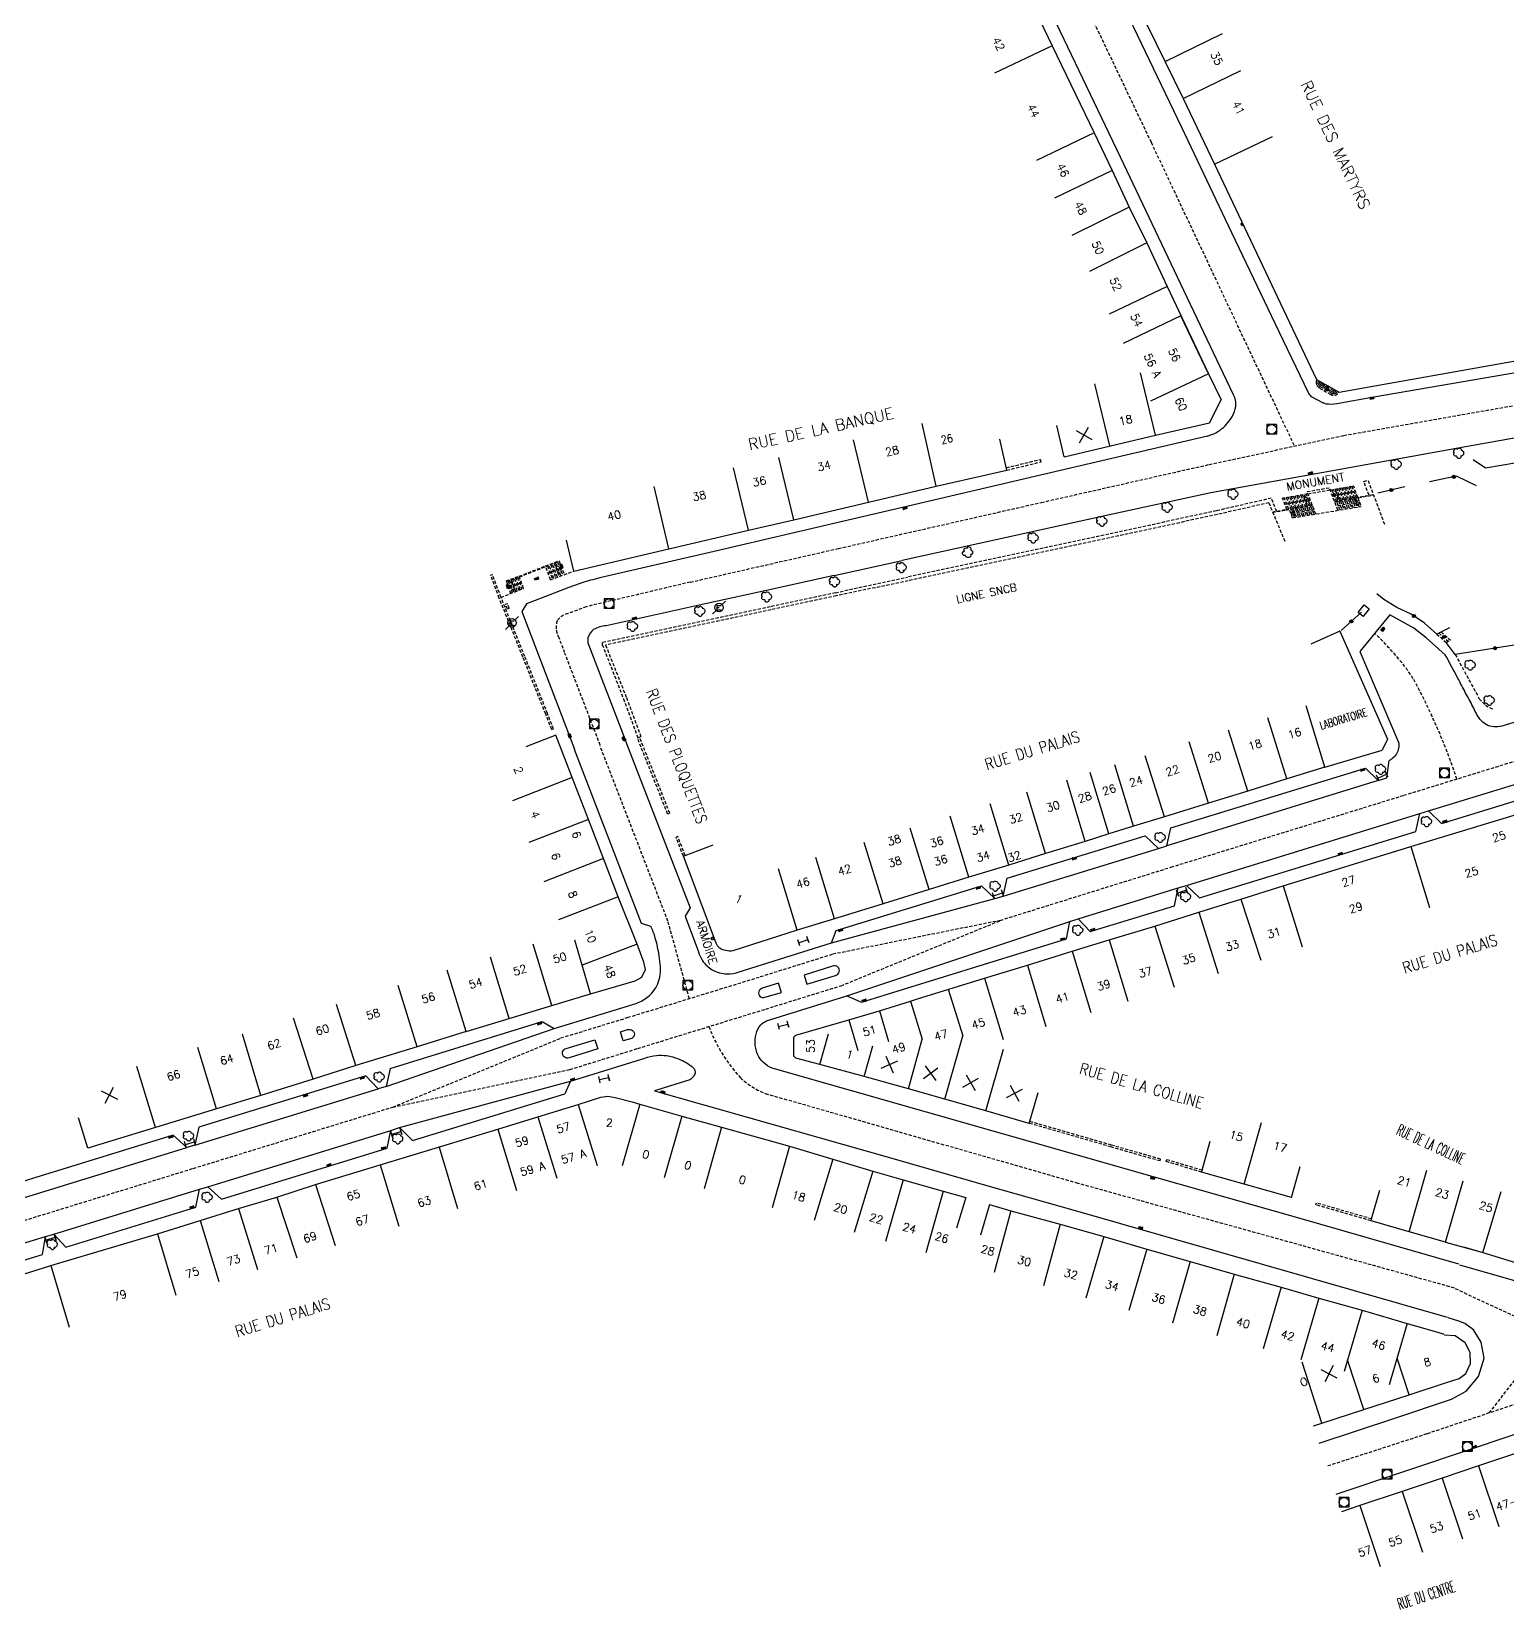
# Model space of a CAD drawing. Header units: millimetres. Extents: x 255000 to 256000, y 143000 to 144000.
# Drawn here: x 255636.2 to 255866.7, y 143131.2 to 143377.6 of the extents above; entities that cross this region are included whole.
import ezdxf
from ezdxf.enums import TextEntityAlignment as Align

# ---------------------------------------------------------------- set-up
doc = ezdxf.new("R2010")
doc.units = ezdxf.units.MM
doc.linetypes.add('DASHED', pattern=[0.75, 0.5, -0.25])
doc.layers.get('0').update_dxf_attribs({"linetype": 'CONTINUOUS'})
for name, color, linetype in [('W0001', 6, 'DASHED'), ('W0008', 7, 'CONTINUOUS'), ('W0100', 7, 'CONTINUOUS'), ('W0112', 1, 'DASHED'), ('W0300', 7, 'CONTINUOUS'), ('W0322', 7, 'CONTINUOUS'), ('W0400', 7, 'CONTINUOUS'), ('W0420', 7, 'CONTINUOUS'), ('W0471', 7, 'CONTINUOUS'), ('W0984', 7, 'CONTINUOUS'), ('W0989', 7, 'CONTINUOUS'), ('W0991', 7, 'CONTINUOUS'), ('W1102', 7, 'CONTINUOUS'), ('W1471', 7, 'CONTINUOUS'), ('W1474', 7, 'CONTINUOUS')]:
    doc.layers.add(name, color=color, linetype=linetype)
doc.styles.get("Standard").update_dxf_attribs({"font": 'romans.shx', "width": 0.85})

# ---------------------------------------------------------------- blocks, each defined once
blk = doc.blocks.new('T400')
for p, q in [((-0.15, 0.3), (0.15, 0.3)), ((-0.15, -0.25), (-0.15, 0.3)), ((-0.15, 0.15), (0.15, 0.15)), ((-0.15, 0), (0.15, 0)), ((0.15, 0.3), (0.15, -0.25)), ((-0.15, -0.15), (0.15, -0.15)), ((-0.15, -0.25), (-0.15, -0.3)), ((-0.15, -0.3), (0.15, -0.3)), ((0.15, -0.3), (0.15, -0.25))]:
    blk.add_line(p, q)
blk = doc.blocks.new('T300')
for p, q in [((-0.8, 0.51), (-0.86, 0.34)), ((-0.86, 0.34), (-0.86, 0.17)), ((-0.86, 0.17), (-0.74, 0.06)), ((-0.69, 0.63), (-0.8, 0.51)), ((-0.8, -0.06), (-0.74, 0.06)), ((-0.74, 0.06), (-0.69, 0.11)), ((-0.57, 0.69), (-0.69, 0.63)), ((-0.46, 0.69), (-0.57, 0.69)), ((-0.29, 0.63), (-0.46, 0.69)), ((-0.29, 0.63), (-0.17, 0.74)), ((-0.23, 0.57), (-0.29, 0.63)), ((-0.17, 0.74), (-0.06, 0.8)), ((-0.06, 0.8), (0.06, 0.8)), ((0.06, 0.8), (0.23, 0.74)), ((0.23, 0.74), (0.34, 0.63)), ((0.34, 0.63), (0.4, 0.51)), ((0.46, 0.46), (0.34, 0.46)), ((0.4, 0.51), (0.4, 0.46)), ((0.57, 0.4), (0.46, 0.46)), ((0.57, 0.4), (0.69, 0.29)), ((0.69, 0.29), (0.74, 0.17)), ((0.74, 0.06), (0.69, -0.17)), ((0.74, 0.17), (0.74, 0.06)), ((-0.8, -0.17), (-0.8, -0.06)), ((-0.8, -0.23), (-0.8, -0.17)), ((-0.74, -0.34), (-0.8, -0.23)), ((-0.69, -0.4), (-0.74, -0.34)), ((-0.51, -0.46), (-0.69, -0.4)), ((-0.4, -0.46), (-0.51, -0.46)), ((-0.4, -0.46), (-0.34, -0.46)), ((-0.34, -0.46), (-0.34, -0.4)), ((-0.34, -0.51), (-0.34, -0.46)), ((-0.29, -0.63), (-0.34, -0.51)), ((-0.17, -0.74), (-0.29, -0.63)), ((-0.06, -0.8), (-0.17, -0.74)), ((0.06, -0.8), (-0.06, -0.8)), ((0.17, -0.74), (0.06, -0.8)), ((0.23, -0.69), (0.17, -0.74)), ((0.29, -0.46), (0.23, -0.46)), ((0.29, -0.63), (0.23, -0.69)), ((0.46, -0.4), (0.29, -0.46)), ((0.34, -0.51), (0.29, -0.63)), ((0.34, -0.51), (0.34, -0.46)), ((0.57, -0.34), (0.46, -0.4)), ((0.63, -0.29), (0.57, -0.34)), ((0.69, -0.17), (0.63, -0.29))]:
    blk.add_line(p, q)
blk = doc.blocks.new('t991o')
at = {"color": 0, "linetype": 'Continuous'}
for p, q in [((-1, 1), (1, -1)), ((-1, -1), (1, 1))]:
    blk.add_line(p, q, dxfattribs=at)
blk = doc.blocks.new('t322o')
at = {"color": 0, "linetype": 'Continuous'}
for radius in [0.25, 0.15]:
    blk.add_circle((0, 0), radius, dxfattribs=at)
blk = doc.blocks.new('T471')
for p, q in [((-0.333334, 0.333334), (-0.333334, -0.333334)), ((-0.333334, 0.333334), (0.333334, 0.333334)), ((-0.333334, 0), (0, 0)), ((0.500001, 0.500001), (1.000002, 1.000002)), ((-0.500001, -0.500001), (-1.000002, -1.000002)), ((-0.333334, -0.333334), (0.333334, -0.333334))]:
    blk.add_line(p, q)
blk.add_ellipse((0, 0), major_axis=(0.471405, 0.471405), ratio=1, start_param=5.4977871438, end_param=11.780972451)
blk = doc.blocks.new('T420')
for p, q in [((0.75, 0.75), (-0.75, 0.75)), ((-0.75, 0.75), (-0.75, -0.75)), ((0.75, 0.75), (0.75, -0.75)), ((0.75, -0.75), (-0.75, -0.75))]:
    blk.add_line(p, q)
blk.add_ellipse((0, 0), major_axis=(-0.53, 0.53), ratio=1, start_param=3.926991, end_param=10.210176)
blk = doc.blocks.new('T1471')
at = {"color": 0, "linetype": 'Continuous', "flags": 128}
blk.add_lwpolyline([(-0.75, -0.5), (-0.75, 0.5), (0.75, 0.5), (0.75, -0.5), (-0.75, -0.5)], dxfattribs=at)
blk = doc.blocks.new('T1474')
at = {"color": 0, "linetype": 'Continuous', "flags": 128}
for points in [[(-0.75, -0.5), (-0.75, 0.5)], [(-0.75, 0), (0.75, 0)], [(0.75, 0), (0.75, -0.5), (0.75, 0.5)]]:
    blk.add_lwpolyline(points, dxfattribs=at)

msp = doc.modelspace()

# ---------------------------------------------------------------- linework, layer by layer
at = {"layer": 'W0001'}
for p, q in [((255739.08, 143291.64), (255722.84, 143287.81)), ((255725.02, 143266.16), (255719.4, 143280.76)), ((255762.63, 143228.62), (255787.55, 143238.82)), ((255692.62, 143209.67), (255718.74, 143220.38)), ((255692.62, 143209.67), (255720.27, 143215.53)), ((255858.53, 143181.32), (255873.57, 143174.33))]:
    msp.add_line(p, q, dxfattribs=at)
for points in [[(255781.42, 143422.4), (255811.04, 143360.32), (255833.41, 143312.88)], [(255739.08, 143291.64), (255762.19, 143296.89), (255793.9, 143304.09), (255820.09, 143310.01), (255841.11, 143314.54), (255858.1, 143317.54), (255878.68, 143321.13), (255913.73, 143327.22), (255936.24, 143331.17)], [(255863.82, 143161.9), (255894.89, 143201.51), (255920.89, 143234.26), (255939.08, 143256.71), (255956.9, 143281.67), (255965.26, 143294.34)], [(255926.51, 143281.93), (255908.26, 143276.11), (255850.42, 143258.29), (255814.38, 143247.17), (255787.55, 143238.82), (255761.22, 143233.51)], [(255738.94, 143226.57), (255735.59, 143238.68), (255724.98, 143266.09)], [(255761.22, 143233.51), (255749.82, 143229.92), (255729.34, 143223.63), (255718.74, 143220.38)], [(255720.27, 143215.53), (255730.86, 143218.82), (255750.86, 143224.98), (255762.63, 143228.62)], [(255465.91, 143139.92), (255513.29, 143154.49), (255563.17, 143169.83), (255589.18, 143177.85), (255661.46, 143200.09), (255692.62, 143209.67)], [(255858.39, 143181.41), (255799.63, 143197.75), (255751.04, 143211.68)], [(255988.62, 143203.48), (255968.15, 143196.94), (255942.03, 143188.11), (255924.59, 143182.17), (255901.54, 143174.52), (255854.07, 143158.63), (255838.46, 143153.57)]]:
    msp.add_lwpolyline(points, dxfattribs=at)
for points in [[(255722.84, 143287.81), (255720, 143286.73, 0.196101), (255718.29, 143285.6, 0.212382), (255718.46, 143283.2), (255719.4, 143280.76)], [(255845.95, 143283.67, -0.028926), (255849.72, 143279.63, -0.036569), (255851.95, 143276.6, -0.044328), (255858.8, 143260.87)], [(255751.04, 143211.68, -0.090539), (255746.89, 143214.24, -0.091881), (255741.97, 143222.24)]]:
    msp.add_lwpolyline(points, format="xyb", dxfattribs=at)
at = {"layer": 'W0008'}
for p, q in [((255837.86, 143319.66), (255836.1, 143320.59)), ((255819.82, 143314.45), (255820.49, 143314.67)), ((255761.55, 143292.67), (255772.14, 143295.03)), ((255847.84, 143261.08), (255848.22, 143263.81)), ((255854.33, 143255.91), (255880.27, 143263.89)), ((255846.51, 143260.65), (255813.49, 143250.46)), ((255816.58, 143244.28), (255853, 143255.5)), ((255818.61, 143242.32), (255852.38, 143252.72)), ((255787.94, 143242.6), (255812.19, 143250.07)), ((255799.63, 143239.07), (255815.26, 143243.88)), ((255761.15, 143235.34), (255786.63, 143242.22)), ((255763.52, 143227.02), (255798.34, 143238.67)), ((255750.98, 143223.12), (255763.52, 143227.02)), ((255691.59, 143212.89), (255717.8, 143221.93)), ((255692.2, 143215.71), (255715.93, 143223.01)), ((255661.73, 143203.71), (255690.32, 143212.52)), ((255693.65, 143206.46), (255720.36, 143213.71)), ((255720.36, 143213.71), (255719.47, 143211.76)), ((255663.76, 143197.2), (255692.33, 143206.03)), ((255609.36, 143187.6), (255660.45, 143203.33)), ((255639.68, 143189.82), (255662.46, 143196.86)), ((255616.83, 143182.83), (255638.38, 143189.45))]:
    msp.add_line(p, q, dxfattribs=at)
for points in [[(255835.66, 143321.08), (255831.05, 143330.71), (255823.66, 143346.19), (255815.83, 143362.65), (255805.72, 143383.74), (255795.46, 143405.16), (255786.51, 143423.91), (255779.72, 143438.15), (255775.59, 143446.77), (255766.93, 143464.96), (255755.84, 143488.5)], [(255840.04, 143319.56), (255845.79, 143320.56), (255878.55, 143326.2)], [(255908.25, 143321.2), (255898.51, 143319.51), (255878.81, 143316.06), (255868.6, 143314.26), (255858.99, 143312.56), (255820.36, 143305.57), (255804.05, 143302.04), (255772.14, 143295.03)], [(255859.21, 143185.04), (255869.61, 143182.04), (255870.17, 143182.05), (255875.63, 143183.78), (255876.04, 143184), (255898.23, 143211.91), (255910.12, 143226.95), (255939.41, 143263.72), (255950.04, 143277.15), (255950.51, 143278.22), (255950.51, 143279.41), (255950.23, 143280.62)], [(255852.38, 143252.72), (255853, 143255.5), (255854.33, 143255.91), (255856.39, 143253.94), (255879.82, 143261.12), (255880.27, 143263.89), (255881.55, 143264.22), (255883.48, 143262.24), (255907.17, 143269.58), (255907.65, 143272.34), (255908.91, 143272.77), (255910.84, 143270.7), (255927.85, 143275.91)], [(255801.51, 143237.07), (255814.68, 143241.11), (255815.26, 143243.88)], [(255815.26, 143243.88), (255816.58, 143244.28), (255818.61, 143242.32)], [(255763.52, 143227.02), (255765.83, 143226.03), (255797.83, 143235.92), (255798.34, 143238.67), (255799.63, 143239.07), (255801.51, 143237.07)], [(255692.2, 143215.71), (255691.59, 143212.89), (255690.32, 143212.52), (255688.39, 143214.54), (255662.34, 143206.52), (255661.73, 143203.71), (255660.45, 143203.33), (255658.34, 143205.28), (255621.63, 143194)], [(255614.9, 143179.6), (255615.51, 143182.42), (255616.83, 143182.83), (255618.87, 143180.8), (255637.91, 143186.66), (255638.38, 143189.45), (255639.68, 143189.82), (255641.59, 143187.81), (255661.86, 143194.06), (255662.46, 143196.86), (255663.76, 143197.2), (255665.85, 143195.28), (255691.74, 143203.27), (255692.33, 143206.03), (255693.65, 143206.46), (255695.71, 143204.46), (255719.47, 143211.76)], [(255990.16, 143199.38), (255989.73, 143199.19), (255964.03, 143190.63), (255951.2, 143186.35), (255910.67, 143172.86), (255880, 143162.63), (255861.35, 143156.35), (255839.88, 143149.19)], [(255837.29, 143157.2), (255849.11, 143161.07), (255857.94, 143164.06), (255860.25, 143165.31), (255862.14, 143167.58), (255863.03, 143170.47), (255862.59, 143172.98), (255861.38, 143174.86), (255860.01, 143175.88), (255859.08, 143176.26), (255857.4, 143176.75)]]:
    msp.add_lwpolyline(points, dxfattribs=at)
for points in [[(255820.49, 143314.67, 0.121941), (255822.82, 143316.3, 0.143531), (255824.25, 143319.07, 0.087222), (255824.22, 143320.01, 0.061449), (255823.92, 143320.9), (255816.66, 143336.1), (255806.26, 143357.98), (255793.94, 143383.84), (255785.34, 143401.92), (255776.33, 143420.89), (255769.04, 143436.21), (255760.94, 143453.17), (255755.39, 143464.88), (255752.19, 143471.55), (255750.88, 143474.97), (255751.54, 143478.31), (255748.83, 143484.32)], [(255836.1, 143320.59, -0.030348), (255835.84, 143320.86, -0.030349), (255835.66, 143321.08)], [(255837.86, 143319.66, 0.006108), (255838.1, 143319.58, 0.046874), (255838.36, 143319.5, 0.086817), (255840.04, 143319.56)], [(255819.82, 143314.45), (255792.9, 143308.14), (255772.19, 143303.28), (255762.82, 143301.1), (255742.79, 143296.43), (255724.93, 143292.29, 0.011388), (255723.47, 143291.93, 0.019739), (255721.71, 143291.38), (255720.11, 143290.79), (255713.48, 143288.26), (255712.75, 143287.07), (255721.02, 143265.56)], [(255761.55, 143292.67), (255750.96, 143290.34), (255740.45, 143288.02), (255725.95, 143284.84, 0.108794), (255723.98, 143284.23, 0.169967), (255723.1, 143282.93, 0.157759), (255723.18, 143281.9), (255729.02, 143266.77)], [(255875.9, 143272.23), (255865.78, 143269.15, -0.101045), (255864.54, 143269.04, -0.099772), (255863.36, 143269.4, -0.09608), (255862.37, 143270.26, -0.046868), (255861.29, 143272.22, -0.002195), (255860.1, 143274.43, 0.000793), (255858.93, 143276.64, 0.000497), (255856.96, 143280.31), (255853.98, 143282.95), (255852.04, 143284.43), (255848.29, 143286.54), (255843.61, 143280.8), (255849.63, 143266.78, -0.142907), (255849.68, 143265.7, -0.098236), (255849.34, 143264.82, -0.082871), (255848.67, 143264.08, -0.07128), (255848.22, 143263.81)], [(255728.99, 143266.7), (255739.04, 143240.8), (255738.25, 143239.47), (255740.37, 143233.9, 0.06286), (255740.95, 143232.59, 0.110538), (255742.51, 143231.1, 0.118226), (255744.84, 143230.45, 0.088642), (255746.7, 143230.78), (255761.15, 143235.34), (255761.85, 143237.25), (255784.54, 143244.21), (255786.63, 143242.22), (255787.94, 143242.6), (255788.57, 143245.41), (255810.11, 143252.04), (255812.19, 143250.07), (255813.49, 143250.46), (255814.1, 143253.28), (255844.49, 143262.6), (255846.51, 143260.65), (255847.84, 143261.08)], [(255715.93, 143223.01), (255717.8, 143221.93), (255729.41, 143225.49, 0.050394), (255731.45, 143226.23, 0.094585), (255733.06, 143227.45, 0.120586), (255734.33, 143229.94, 0.076866), (255734.4, 143231.63, 0.008005), (255734.19, 143233.29, 0.021533), (255733.96, 143234.7, 0.018696), (255733.61, 143236.08, 0.019541), (255733.3, 143237, 0.019146), (255732.92, 143237.89), (255731.46, 143238.34), (255720.98, 143265.49)], [(255757.29, 143228.84), (255761.74, 143230.21, 0.257301), (255762.32, 143230.79, 0.126684), (255762.33, 143231.19, 0.147374), (255762.13, 143231.54, 0.270582), (255761.3, 143231.68), (255756.87, 143230.26), (255757.29, 143228.84)], [(255752.85, 143229.01), (255750.32, 143228.23, 0.261929), (255749.77, 143227.68, 0.291381), (255750, 143226.9, 0.249931), (255750.74, 143226.84), (255753.31, 143227.58), (255752.85, 143229.01)], [(255728.16, 143221.43), (255729.27, 143221.76, -0.25652), (255730.07, 143221.63, -0.282032), (255730.32, 143220.86, -0.270364), (255729.75, 143220.32), (255728.6, 143220), (255728.16, 143221.43)], [(255859.08, 143185.13), (255833.95, 143192.36), (255811.56, 143198.74), (255752.24, 143215.62, -0.095072), (255750.82, 143216.35, -0.100173), (255749.76, 143217.53, -0.057703), (255749.4, 143218.39, -0.042658), (255749.22, 143219.3, -0.097875), (255749.34, 143221.06, -0.113326), (255750.11, 143222.52, -0.098748), (255750.98, 143223.12)], [(255724.18, 143220.16), (255724.62, 143218.76), (255720.18, 143217.35, -0.262849), (255719.38, 143217.51, -0.128346), (255719.15, 143217.85, -0.143222), (255719.12, 143218.27, -0.268477), (255719.69, 143218.83), (255724.18, 143220.16)], [(255720.36, 143213.71), (255731.96, 143217.32, -0.050563), (255733.8, 143217.72, -0.060864), (255735.39, 143217.7, -0.064266), (255737.24, 143217.18, -0.097152), (255739.49, 143215.87, -0.112927), (255739.77, 143215.4, -0.129866), (255739.83, 143214.97, -0.129813), (255739.49, 143214.35, -0.146552), (255738.99, 143213.94), (255733.49, 143212.22), (255770.17, 143201.77), (255785.55, 143197.37), (255798.81, 143193.61), (255857.26, 143176.84)]]:
    msp.add_lwpolyline(points, format="xyb", dxfattribs=at)
at = {"layer": 'W0100'}
for p, q in [((255819.99, 143324.19), (255815.7, 143333.22)), ((255840.38, 143321.33), (255875.49, 143327.57)), ((255836.87, 143323.27), (255840.38, 143321.33)), ((255820.15, 143316.52), (255821.95, 143320.09)), ((255797.47, 143311.22), (255796.32, 143316.08)), ((255788.5, 143309.12), (255787.4, 143313.99)), ((255720.88, 143293.36), (255719.74, 143298.22)), ((255840.53, 143283.98), (255835.96, 143281.98)), ((255718.08, 143267.73), (255713.42, 143265.94)), ((255838.16, 143262.74), (255847.14, 143265.41)), ((255737.99, 143248.83), (255738.27, 143248.94)), ((255738.27, 143248.94), (255742.67, 143250.6)), ((255818.47, 143240.08), (255825.07, 143242.11)), ((255792.01, 143207.12), (255793.4, 143211.93)), ((255645.02, 143203.23), (255643.56, 143208.01)), ((255709.02, 143206.21), (255715.27, 143208.12)), ((255819, 143199.79), (255820.27, 143204.32)), ((255818.92, 143199.5), (255819, 143199.79)), ((255832.96, 143195.56), (255834.31, 143200.37)), ((255782.08, 143195.55), (255780.66, 143190.75)), ((255845.47, 143192.19), (255846.76, 143196.71)), ((255785.8, 143194.44), (255784.38, 143189.65)), ((255845.38, 143191.9), (255845.47, 143192.19)), ((255857, 143188.55), (255862.67, 143187.03)), ((255856.67, 143174.14), (255856.7, 143174.24))]:
    msp.add_line(p, q, dxfattribs=at)
for points in [[(255757.86, 143488.98), (255765.38, 143473.22), (255769.72, 143464.24), (255772.71, 143458), (255774.98, 143453.09), (255777.33, 143448.23), (255779.49, 143443.8), (255781.59, 143439.33), (255784.48, 143433.11), (255790.38, 143420.71), (255793.15, 143415.05), (255795.87, 143409.29), (255798.6, 143403.43), (255801.84, 143396.76), (255804.77, 143390.76), (255807.63, 143384.75), (255810.38, 143378.71), (255816.04, 143367.14), (255820.94, 143356.93), (255836.87, 143323.27)], [(255748.01, 143475.44), (255751.6, 143467.66), (255754.59, 143461.37), (255757.4, 143455.32), (255760.34, 143449.16), (255763.18, 143443.16), (255766, 143437.28), (255768.63, 143431.79), (255771.79, 143425.44), (255776.47, 143415.44), (255779.57, 143408.86), (255783.7, 143400.18), (255789.08, 143389.02), (255791.9, 143383.13), (255795.58, 143375.41), (255802.13, 143361.81), (255804.95, 143355.93), (255807.61, 143350.2), (255810.39, 143344.6), (255813.53, 143337.79), (255819.99, 143324.19), (255821.95, 143320.09)], [(255797.47, 143311.22), (255811.7, 143314.59), (255820.15, 143316.52)], [(255720.88, 143293.36), (255735.74, 143296.85), (255748.14, 143299.78), (255755.22, 143301.37), (255766.89, 143304.14), (255777.45, 143306.64), (255788.5, 143309.12)], [(255840.53, 143283.98), (255847.93, 143267.1), (255847.14, 143265.41)], [(255825.07, 143242.11), (255831.66, 143244.24), (255851.59, 143250.38), (255867.22, 143255.1), (255878.43, 143258.55), (255884.16, 143260.39), (255889.93, 143262.12), (255896.13, 143264.04), (255902.39, 143265.97), (255908.55, 143267.91), (255914.72, 143269.78), (255920.46, 143271.56), (255927.25, 143273.62), (255928.3, 143273.89)], [(255704.09, 143221.45), (255710.81, 143223.5), (255717.46, 143225.53), (255723.51, 143227.33), (255730.48, 143229.36), (255731.51, 143229.93), (255732.09, 143231.14), (255731.84, 143232.29), (255730.77, 143235.13), (255727.81, 143242.5), (255725.51, 143248.46), (255723.16, 143254.6), (255720.63, 143261.12), (255718.08, 143267.73)], [(255859.82, 143187.85), (255862.81, 143186.94), (255868.11, 143185.34), (255871.07, 143184.44), (255873.28, 143185.11), (255877.99, 143191.01), (255881.81, 143195.79), (255885.52, 143200.43), (255888.85, 143204.61), (255892.25, 143208.86), (255895.63, 143213.09), (255898.76, 143217), (255901.96, 143221.01), (255905.13, 143224.99), (255908.84, 143229.63), (255911.91, 143233.47), (255915.61, 143238.11), (255918.72, 143242), (255922.79, 143247.1), (255918.89, 143250.22)], [(255792.01, 143207.12), (255785.21, 143209.09), (255778.8, 143210.92), (255773.16, 143212.51), (255766.25, 143214.42), (255759.31, 143216.3), (255755.55, 143217.33), (255755.22, 143217.61), (255755.23, 143220.57), (255755.55, 143220.89), (255763.83, 143223.29), (255768.64, 143224.69), (255773.45, 143226.23), (255774.58, 143226.58), (255785.03, 143229.82), (255791.74, 143231.84), (255798.69, 143234.02), (255804.48, 143235.78), (255811.64, 143237.92), (255818.47, 143240.08), (255818.5, 143240.08)], [(255704.09, 143221.48), (255696.41, 143219.09), (255686.86, 143216.15), (255680.18, 143214.02), (255672.02, 143211.5), (255665.07, 143209.4), (255655.56, 143206.46), (255645.02, 143203.23)], [(255715.27, 143208.12), (255721.56, 143210.09), (255725.09, 143211.19), (255726.22, 143211.35), (255727.37, 143211.16), (255730.02, 143210.48), (255731.19, 143210.1), (255737.75, 143208.23), (255743.95, 143206.52), (255754.57, 143203.55), (255761.31, 143201.55), (255767.57, 143199.66), (255772.3, 143198.31), (255778.58, 143196.53), (255782.08, 143195.55)], [(255620.14, 143178.91), (255639.22, 143184.91), (255655.9, 143189.89), (255662.52, 143191.97), (255668.51, 143193.83), (255674.53, 143195.61), (255680.54, 143197.57), (255690.66, 143200.63), (255709.02, 143206.21)], [(255832.96, 143195.56), (255825.58, 143197.63), (255818.92, 143199.5)], [(255785.8, 143194.44), (255789.15, 143193.49), (255796.85, 143191.38), (255803.64, 143189.45), (255810.35, 143187.49), (255817.12, 143185.53), (255824.01, 143183.59), (255831.32, 143181.53), (255837.2, 143179.83), (255843.97, 143177.95), (255851.04, 143175.88), (255856.7, 143174.24)], [(255857, 143188.55), (255851.35, 143190.2), (255845.38, 143191.9)], [(255941.96, 143175.07), (255940.37, 143179.81), (255929.13, 143176.05), (255924.84, 143174.61), (255920.45, 143173.14), (255915.94, 143171.63), (255909.05, 143169.33), (255893.86, 143164.24), (255887.23, 143162.02), (255880.85, 143159.89), (255872.97, 143157.25), (255868.57, 143155.78), (255862.17, 143153.64), (255862.17, 143153.63), (255856.49, 143151.73), (255850.26, 143149.65), (255843.63, 143147.43), (255840.76, 143146.47)], [(255836.41, 143159.89), (255837.71, 143160.32), (255844.23, 143162.44), (255851.31, 143164.75), (255857.18, 143166.67), (255859.15, 143167.26), (255860.2, 143168.05), (255860.89, 143169.62), (255860.87, 143171.35), (255860.1, 143172.84), (255858.53, 143173.94), (255856.81, 143174.05)]]:
    msp.add_lwpolyline(points, dxfattribs=at)
msp.add_lwpolyline([(255838.16, 143262.74), (255832.23, 143260.93), (255826.12, 143259.01), (255820.01, 143257.14), (255813.14, 143254.97), (255808.28, 143253.53), (255804.43, 143252.35), (255800.76, 143251.12), (255794.52, 143249.25), (255788.83, 143247.45), (255782.58, 143245.55), (255776.37, 143243.65), (255769.19, 143241.42), (255761.59, 143239.07), (255755.77, 143237.3), (255745.71, 143234.08, -0.127863), (255744.63, 143234.11, -0.116445), (255743.7, 143234.46, -0.07706), (255743.35, 143234.83, -0.061358), (255743.11, 143235.28), (255737.99, 143248.83)], format="xyb", dxfattribs=at)
at = {"layer": 'W0112'}
for p, q in [((255825.04, 143347.59), (255825.22, 143347.68)), ((255825.2, 143347.26), (255825.04, 143347.59)), ((255825.38, 143347.35), (255825.22, 143347.68)), ((255825.38, 143347.35), (255825.2, 143347.26)), ((255838.67, 143322.28), (255837.99, 143322.08)), ((255837.99, 143322.08), (255838.41, 143321.84)), ((255838.18, 143321.46), (255838.67, 143322.28)), ((255838.41, 143321.84), (255838.82, 143321.59)), ((255838.82, 143321.59), (255838.67, 143322.28)), ((255839.69, 143321.62), (255839.73, 143321.7)), ((255788.41, 143309.51), (255793.77, 143310.81)), ((255788.5, 143309.12), (255793.86, 143310.42)), ((255793.86, 143310.42), (255793.77, 143310.81)), ((255835.39, 143305.78), (255838.85, 143306.39)), ((255836.74, 143302.28), (255835.39, 143305.78)), ((255835.53, 143305.43), (255838.99, 143306.04)), ((255839.67, 143304.28), (255838.85, 143306.39)), ((255838.99, 143306.04), (255842.64, 143306.67)), ((255839.25, 143306.08), (255839.93, 143304.32)), ((255839.33, 143305.16), (255842.97, 143305.79)), ((255840.19, 143304.37), (255839.51, 143306.13)), ((255839.77, 143306.17), (255840.45, 143304.41)), ((255840.71, 143304.46), (255840.03, 143306.22)), ((255840.29, 143306.26), (255840.97, 143304.5)), ((255841.23, 143304.55), (255840.55, 143306.31)), ((255840.82, 143306.35), (255841.49, 143304.59)), ((255841.75, 143304.63), (255841.08, 143306.4)), ((255841.34, 143306.44), (255842.01, 143304.68)), ((255842.27, 143304.72), (255841.6, 143306.49)), ((255841.86, 143306.53), (255842.53, 143304.77)), ((255842.79, 143304.81), (255842.12, 143306.58)), ((255842.38, 143306.62), (255843.05, 143304.86)), ((255843.3, 143304.9), (255842.64, 143306.67)), ((255844.27, 143307.33), (255844.93, 143307.58)), ((255845.06, 143305.22), (255844.27, 143307.33)), ((255847.52, 143300.66), (255844.93, 143307.58)), ((255835.53, 143305.43), (255831.57, 143304.73)), ((255832.24, 143302.97), (255831.57, 143304.73)), ((255832.53, 143303.02), (255831.85, 143304.78)), ((255831.91, 143303.85), (255835.87, 143304.55)), ((255832.13, 143304.83), (255832.81, 143303.07)), ((255833.09, 143303.12), (255832.42, 143304.88)), ((255832.7, 143304.93), (255833.38, 143303.17)), ((255833.66, 143303.22), (255832.98, 143304.98)), ((255833.13, 143301.68), (255843.82, 143303.46)), ((255833.26, 143305.03), (255833.94, 143303.27)), ((255833.74, 143301.78), (255833.26, 143303.05)), ((255834.22, 143303.32), (255833.55, 143305.08)), ((255833.56, 143303.1), (255834.04, 143301.83)), ((255833.83, 143305.13), (255834.51, 143303.37)), ((255834.34, 143301.88), (255833.85, 143303.15)), ((255834.79, 143303.42), (255834.11, 143305.18)), ((255834.15, 143303.2), (255834.64, 143301.93)), ((255834.4, 143305.23), (255835.07, 143303.47)), ((255834.94, 143301.98), (255834.45, 143303.26)), ((255835.36, 143303.52), (255834.68, 143305.28)), ((255834.75, 143303.31), (255835.24, 143302.03)), ((255835.11, 143304.42), (255834.88, 143305.02)), ((255834.88, 143305.02), (255835.87, 143304.55)), ((255834.96, 143305.33), (255835.64, 143303.57)), ((255835.54, 143302.08), (255835.05, 143303.36)), ((255835.11, 143304.42), (255835.35, 143303.81)), ((255835.92, 143303.62), (255835.24, 143305.38)), ((255835.87, 143304.55), (255835.35, 143303.81)), ((255835.35, 143303.41), (255835.84, 143302.13)), ((255836.14, 143302.18), (255835.65, 143303.47)), ((255835.94, 143303.52), (255836.44, 143302.23)), ((255839.33, 143305.16), (255840.31, 143304.69)), ((255840.21, 143302.86), (255839.67, 143304.28)), ((255839.7, 143304.18), (255845.8, 143305.25)), ((255843.57, 143304.14), (255839.96, 143303.52)), ((255840.52, 143302.91), (255840.01, 143304.23)), ((255840.08, 143305.29), (255840.31, 143304.69)), ((255840.31, 143304.29), (255840.82, 143302.96)), ((255840.61, 143304.34), (255841.12, 143303.01)), ((255841.42, 143303.06), (255840.91, 143304.39)), ((255841.21, 143304.45), (255841.72, 143303.11)), ((255842.02, 143303.16), (255841.51, 143304.5)), ((255841.81, 143304.55), (255842.32, 143303.21)), ((255842.62, 143303.26), (255842.11, 143304.6)), ((255842.41, 143304.66), (255842.92, 143303.31)), ((255842.71, 143304.71), (255843.22, 143303.36)), ((255843.06, 143304.06), (255842.85, 143304.62)), ((255842.85, 143304.62), (255843.57, 143304.14)), ((255843.52, 143303.41), (255843.01, 143304.76)), ((255843.06, 143304.06), (255843.28, 143303.49)), ((255843.57, 143304.14), (255843.28, 143303.49)), ((255843.31, 143304.81), (255843.82, 143303.46)), ((255833.13, 143301.68), (255832.66, 143302.94)), ((255836.49, 143302.93), (255832.9, 143302.31)), ((255832.9, 143302.31), (255833.26, 143302.77)), ((255832.9, 143302.31), (255833.54, 143302.02)), ((255832.96, 143302.99), (255833.43, 143301.73)), ((255833.4, 143302.4), (255833.26, 143302.77)), ((255833.4, 143302.4), (255833.54, 143302.02)), ((255717.25, 143292.01), (255716.52, 143294.07)), ((255716.78, 143294.18), (255717.52, 143292.11)), ((255716.88, 143293.04), (255718.99, 143293.85)), ((255717.79, 143292.21), (255717.03, 143294.28)), ((255717.25, 143292.01), (255720.88, 143293.36)), ((255717.29, 143294.38), (255718.06, 143292.31)), ((255718.33, 143292.41), (255717.55, 143294.48)), ((255717.8, 143294.58), (255718.59, 143292.51)), ((255718.86, 143292.61), (255718.06, 143294.69)), ((255718.32, 143294.79), (255719.13, 143292.71)), ((255718.58, 143294.89), (255718.54, 143294.98)), ((255718.58, 143294.89), (255719.4, 143292.81)), ((255707.9, 143292.73), (255708.18, 143292.84)), ((255710.33, 143291.85), (255710.37, 143291.76)), ((255710.37, 143291.76), (255711.03, 143289.86)), ((255710.62, 143291.85), (255711.28, 143289.96)), ((255710.7, 143290.81), (255712.71, 143291.57)), ((255711.53, 143290.06), (255710.87, 143291.93)), ((255711.13, 143292.02), (255711.78, 143290.16)), ((255712.03, 143290.27), (255711.38, 143292.11)), ((255711.63, 143292.2), (255712.28, 143290.37)), ((255712.53, 143290.47), (255711.89, 143292.29)), ((255712.14, 143292.38), (255712.78, 143290.57)), ((255713.03, 143290.67), (255712.4, 143292.47)), ((255761.75, 143289.99), (255772.99, 143292.44)), ((255773.11, 143291.85), (255761.86, 143289.5)), ((255709.52, 143289.25), (255713.03, 143290.67)), ((255710.23, 143288.2), (255710.51, 143288.3)), ((255710.79, 143287.52), (255710.51, 143288.3)), ((255710.51, 143287.42), (255710.23, 143288.2)), ((255710.79, 143287.52), (255710.51, 143287.42)), ((255855.64, 143283.53), (255857.1, 143282.23)), ((255855.98, 143283.7), (255857.43, 143282.4)), ((255856.32, 143283.87), (255857.77, 143282.57)), ((255725.85, 143281.8), (255729.1, 143273.62)), ((255856.37, 143282.88), (255857.04, 143283.22)), ((255857.1, 143282.23), (255857.77, 143282.57)), ((255729.1, 143273.62), (255731.35, 143267.51)), ((255717.43, 143268.62), (255717.71, 143268.72)), ((255735.54, 143255.44), (255730.84, 143267.26)), ((255730.88, 143267.34), (255731.35, 143267.51)), ((255735.87, 143255.57), (255731.17, 143267.39)), ((255735.54, 143255.44), (255735.87, 143255.57)), ((255737.13, 143251.9), (255736.85, 143251.8)), ((255737.99, 143248.83), (255736.85, 143251.8)), ((255738.27, 143248.94), (255737.13, 143251.9)), ((255742.57, 143236.19), (255742.33, 143236.12)), ((255742.45, 143235.74), (255742.33, 143236.12)), ((255742.69, 143235.82), (255742.45, 143235.74)), ((255742.69, 143235.82), (255742.57, 143236.19)), ((255812.43, 143201.25), (255812.51, 143201.54)), ((255813.38, 143201.18), (255813.47, 143201.46)), ((255818.92, 143199.5), (255813.38, 143201.18)), ((255819, 143199.79), (255813.47, 143201.46)), ((255836.78, 143194.4), (255836.86, 143194.69)), ((255845.47, 143192.19), (255836.86, 143194.69)), ((255845.38, 143191.9), (255836.78, 143194.4))]:
    msp.add_line(p, q, dxfattribs=at)
for points in [[(255836.87, 143323.27), (255836.81, 143322.96, 0.137805), (255836.95, 143322.36, 0.135827), (255837.35, 143321.95), (255839.01, 143320.97, 0.183648), (255839.72, 143320.84, 0.183611), (255840.33, 143321.22), (255840.38, 143321.33)], [(255837.1, 143323.14), (255837.06, 143322.93, 0.137744), (255837.17, 143322.48, 0.135829), (255837.48, 143322.16), (255839.14, 143321.18, 0.183648), (255839.67, 143321.09, 0.183519), (255840.12, 143321.36), (255840.16, 143321.46)], [(255837.33, 143323.02), (255837.31, 143322.9, 0.137827), (255837.39, 143322.6, 0.135833), (255837.61, 143322.38), (255839.26, 143321.4, 0.183648), (255839.63, 143321.34, 0.184267), (255839.9, 143321.49), (255839.95, 143321.58)], [(255837.56, 143322.89), (255837.56, 143322.88, 0.138521), (255837.61, 143322.72, 0.135849), (255837.73, 143322.59), (255839.39, 143321.61)], [(255839.39, 143321.61, 0.120739), (255839.58, 143321.58, 0.120739), (255839.69, 143321.62)]]:
    msp.add_lwpolyline(points, format="xyb", dxfattribs=at)
for points in [[(255839.33, 143305.16), (255839.85, 143305.89), (255840.08, 143305.29)], [(255830.65, 143302.69), (255829.79, 143304.74), (255821.23, 143302.78), (255804.43, 143299.14), (255772.99, 143292.44)], [(255831.97, 143297.97), (255829.43, 143304.04), (255821.36, 143302.2), (255804.56, 143298.55), (255773.11, 143291.85)], [(255836.21, 143303.67), (255831.92, 143302.91), (255830.04, 143302.58)], [(255836.24, 143303.57), (255831.94, 143302.81), (255830.08, 143302.49)], [(255839.67, 143304.28), (255842.96, 143304.84), (255845.76, 143305.34)], [(255710.33, 143291.85), (255712.36, 143292.57), (255716.48, 143294.17), (255718.54, 143294.98)], [(255710.37, 143291.76), (255712.4, 143292.47), (255716.52, 143294.07), (255718.58, 143294.89)], [(255718.99, 143293.85), (255718.57, 143292.87), (255718.02, 143294.27), (255718.99, 143293.85)], [(255717.43, 143268.62), (255716.5, 143271.01), (255712.95, 143279.93), (255709.24, 143289.14), (255707.9, 143292.73)], [(255717.71, 143268.72), (255716.78, 143271.12), (255713.23, 143280.04), (255709.52, 143289.25), (255708.18, 143292.84)], [(255710.7, 143290.81), (255711.16, 143291.76), (255711.66, 143290.35), (255710.7, 143290.81)], [(255761.75, 143289.99), (255751.58, 143287.8), (255725.3, 143282.2), (255725.34, 143281.89), (255728.63, 143273.44), (255730.88, 143267.34)], [(255761.86, 143289.5), (255751.68, 143287.31), (255725.85, 143281.8)], [(255856.37, 143282.88), (255857.08, 143282.96), (255856.66, 143283.31), (255856.37, 143282.88)], [(255858.52, 143280.34), (255862.28, 143273.42), (255863.23, 143272.41), (255864.5, 143271.76)], [(255812.43, 143201.25), (255804.77, 143203.44), (255792.01, 143207.12)], [(255812.51, 143201.54), (255804.85, 143203.72), (255792.09, 143207.41)]]:
    msp.add_lwpolyline(points, dxfattribs=at)
at = {"layer": 'W0322'}
for p, q in [((255850.66, 143306.5), (255846.42, 143305.56)), ((255843.91, 143286.94), (255840.7, 143284.08))]:
    msp.add_line(p, q, dxfattribs=at)
for points in [[(255937.78, 143322.89), (255928.37, 143321.1), (255918.8, 143319.32), (255899.26, 143315.81), (255879.86, 143312.28), (255868.15, 143310.27), (255863.24, 143309.42), (255861.31, 143310.72)], [(255861.85, 143306.7), (255858.7, 143308.18), (255854.52, 143307.3)], [(255924.4, 143291.46), (255896.04, 143286.29), (255858.52, 143280.34), (255857.1, 143282.23)], [(255857.64, 143284.53), (255855.64, 143283.53), (255853.71, 143285.25), (255851.66, 143286.63), (255849.42, 143287.7), (255847.36, 143288.92), (255846.28, 143289.82)]]:
    msp.add_lwpolyline(points, dxfattribs=at)
at = {"layer": 'W1102'}
for p, q in [((255813.21, 143372.93), (255822.19, 143377.32)), ((255795.58, 143375.41), (255786.56, 143371.1)), ((255816.04, 143367.14), (255825.02, 143371.54)), ((255802.13, 143361.81), (255793.12, 143357.48)), ((255820.94, 143356.93), (255829.98, 143361.21)), ((255804.95, 143355.93), (255795.94, 143351.61)), ((255807.61, 143350.2), (255798.65, 143345.76)), ((255810.39, 143344.6), (255801.43, 143340.16)), ((255813.53, 143337.79), (255804.5, 143333.49)), ((255815.7, 143333.22), (255806.67, 143328.93)), ((255811.7, 143314.59), (255809.39, 143324.32)), ((255819.99, 143324.19), (255810.96, 143319.89)), ((255804.58, 143312.91), (255802.27, 143322.63)), ((255777.45, 143306.64), (255775.27, 143316.4)), ((255766.89, 143304.14), (255764.58, 143313.87)), ((255755.22, 143301.37), (255752.91, 143311.1)), ((255748.14, 143299.78), (255745.84, 143309.51)), ((255735.74, 143296.85), (255733.44, 143306.59)), ((255838.16, 143262.74), (255835.24, 143272.3)), ((255826.12, 143259.01), (255823.12, 143268.55)), ((255832.23, 143260.93), (255829.24, 143270.47)), ((255820.01, 143257.14), (255816.99, 143266.68)), ((255813.14, 143254.97), (255810.12, 143264.5)), ((255804.43, 143252.35), (255801.5, 143261.91)), ((255808.28, 143253.53), (255805.35, 143263.09)), ((255720.63, 143261.12), (255711.31, 143257.5)), ((255794.52, 143249.25), (255791.65, 143258.83)), ((255800.76, 143251.12), (255797.89, 143260.7)), ((255788.83, 143247.45), (255785.92, 143257.02)), ((255723.16, 143254.6), (255713.84, 143250.98)), ((255782.58, 143245.55), (255779.67, 143255.12)), ((255776.37, 143243.65), (255773.4, 143253.2)), ((255769.19, 143241.42), (255766.23, 143250.97)), ((255851.59, 143250.38), (255854.53, 143240.82)), ((255725.51, 143248.46), (255716.18, 143244.85)), ((255755.77, 143237.3), (255752.86, 143246.87)), ((255761.59, 143239.07), (255758.69, 143248.64)), ((255831.66, 143244.24), (255834.61, 143234.68)), ((255727.81, 143242.5), (255718.49, 143238.9)), ((255825.07, 143242.11), (255828.15, 143232.6)), ((255818.47, 143240.08), (255821.48, 143230.54)), ((255811.64, 143237.92), (255814.65, 143228.39)), ((255717.46, 143225.53), (255714.55, 143235.1)), ((255722.2, 143231.83), (255721.06, 143235.75)), ((255730.77, 143235.13), (255722.2, 143231.83)), ((255798.69, 143234.02), (255801.61, 143224.45)), ((255804.48, 143235.78), (255807.4, 143226.22)), ((255710.81, 143223.5), (255707.89, 143233.07)), ((255723.51, 143227.33), (255722.2, 143231.83)), ((255791.74, 143231.84), (255794.62, 143222.26)), ((255704.09, 143221.48), (255701.12, 143231.03)), ((255785.03, 143229.82), (255787.91, 143220.24)), ((255696.41, 143219.09), (255693.44, 143228.64)), ((255779.36, 143228.06), (255781.61, 143220.77)), ((255686.86, 143216.15), (255683.83, 143225.68)), ((255768.64, 143224.69), (255770.03, 143219.89)), ((255773.45, 143226.23), (255775.3, 143220.27)), ((255680.18, 143214.02), (255677.14, 143223.55)), ((255763.83, 143223.29), (255765.22, 143218.49)), ((255672.02, 143211.5), (255669.13, 143221.07)), ((255759.31, 143216.3), (255760.67, 143221.12)), ((255766.25, 143214.42), (255767.58, 143219.24)), ((255773.16, 143212.51), (255775.3, 143220.27)), ((255775.3, 143220.27), (255775.3, 143220.27)), ((255778.8, 143210.92), (255781.61, 143220.77)), ((255665.07, 143209.4), (255662.18, 143218.97)), ((255785.21, 143209.09), (255787.96, 143218.7)), ((255655.56, 143206.46), (255652.63, 143216.02)), ((255721.56, 143210.09), (255724.55, 143200.55)), ((255731.19, 143210.1), (255728.44, 143200.48)), ((255715.27, 143208.12), (255718.25, 143198.58)), ((255737.75, 143208.23), (255735, 143198.61)), ((255825.58, 143197.63), (255828.28, 143207.26)), ((255709.02, 143206.21), (255711.93, 143196.64)), ((255743.95, 143206.52), (255741.26, 143196.89)), ((255699.84, 143203.42), (255702.75, 143193.85)), ((255754.57, 143203.55), (255751.88, 143193.92)), ((255690.66, 143200.63), (255693.57, 143191.06)), ((255761.31, 143201.55), (255758.41, 143191.98)), ((255767.57, 143199.66), (255764.68, 143190.08)), ((255851.35, 143190.2), (255854.1, 143199.81)), ((255680.54, 143197.57), (255683.64, 143188.06)), ((255772.3, 143198.31), (255769.57, 143188.69)), ((255857.01, 143188.55), (255859.74, 143198.17)), ((255674.53, 143195.61), (255677.63, 143186.1)), ((255778.58, 143196.53), (255775.84, 143186.91)), ((255862.81, 143186.94), (255865.7, 143196.51)), ((255668.51, 143193.83), (255671.47, 143184.28)), ((255789.15, 143193.49), (255786.51, 143183.84)), ((255655.9, 143189.89), (255658.76, 143180.31)), ((255662.52, 143191.97), (255665.48, 143182.42)), ((255796.85, 143191.38), (255794.21, 143181.73)), ((255803.64, 143189.45), (255800.84, 143179.85)), ((255810.35, 143187.49), (255807.55, 143177.89)), ((255639.22, 143184.91), (255642.08, 143175.32)), ((255817.12, 143185.53), (255814.4, 143175.91)), ((255824.01, 143183.59), (255821.3, 143173.96)), ((255831.32, 143181.53), (255828.53, 143171.93)), ((255837.2, 143179.83), (255834.41, 143170.22)), ((255843.97, 143177.95), (255841.16, 143168.35)), ((255851.04, 143175.88), (255848.23, 143166.28)), ((255844.23, 143162.44), (255841.7, 143170.19)), ((255851.31, 143164.75), (255849.45, 143170.46)), ((255837.71, 143160.32), (255834.61, 143169.83)), ((255862.17, 143153.64), (255865.34, 143144.15)), ((255862.17, 143153.63), (255865.34, 143144.15)), ((255856.49, 143151.73), (255859.67, 143142.25)), ((255850.26, 143149.65), (255853.43, 143140.16)), ((255843.63, 143147.43), (255846.81, 143137.95))]:
    msp.add_line(p, q, dxfattribs=at)

# ---------------------------------------------------------------- block references
at = {"layer": 'W0300'}
for p in [(255849.34, 143310.02), (255859.1, 143311.76), (255823.86, 143305.36), (255813.56, 143303.31), (255803.38, 143301.14), (255792.65, 143298.54), (255772.06, 143293.9), (255761.64, 143291.66), (255751.04, 143289.33), (255740.61, 143287.07), (255730.07, 143284.71), (255860.89, 143278.67), (255863.87, 143273.16), (255846.89, 143262.39), (255854.07, 143254.24), (255812.48, 143251.76), (255786.7, 143244.15), (255816.45, 143242.5), (255799.61, 143237.27), (255690.53, 143214.35), (255660.76, 143205.12), (255693.42, 143204.7), (255663.66, 143195.58), (255639.48, 143188.2)]:
    msp.add_blockref('T300', p, dxfattribs=at)
at = {"layer": 'W0300', "rotation": 282.6972030493596}
msp.add_blockref('T300', (255782.36, 143296.22), dxfattribs=at)
at = {"layer": 'W0322'}
for p, rotation in [((255858.31, 143308.09), 101.8478366963556), ((255848.54, 143306.03), 102.4922240634112), ((255842.31, 143285.51), 131.7504595241847), ((255852.08, 143286.35), 55.78170780147459), ((255864.73, 143281.33), 99.00686049222368)]:
    msp.add_blockref('t322o', p, dxfattribs=dict(at, rotation=rotation))
at = {"layer": 'W0400'}
for p, rotation in [((255845.49, 143320.35), 278.5558177944818), ((255835.94, 143308.65), 103.6384843960121), ((255772.58, 143303.21), 284.4452440289737), ((255718.95, 143294.15), 21.73017603802566), ((255710.57, 143290.94), 197.313326749443), ((255715.08, 143292.17), 110.3048309882146), ((255730.38, 143285.97), 103.4343437020987), ((255847.23, 143284.26), 141.0532771221015), ((255720.23, 143267.68), 18.97381904752124), ((255728.71, 143267.14), 208.7393862874173), ((255844.05, 143262.33), 286.3286686926047), ((255856.92, 143254.24), 106.2014719009244), ((255840.61, 143249.23), 106.8729887793633), ((255799.03, 143248.5), 283.7416116010573), ((255784.03, 143243.91), 285.8838321323401), ((255762.5, 143237.29), 286.245681894189), ((255801.96, 143237.34), 105.2686593055974), ((255797.28, 143235.9), 104.6008307293102), ((255766.26, 143226.29), 106.1778940879095), ((255715.51, 143222.74), 286.896107148471), ((255687.83, 143214.22), 285.9626934964971), ((255720.74, 143213.97), 104.0176418572178), ((255734.81, 143211.99), 69.25927510406274), ((255678.97, 143211.49), 284.1530895174155), ((255657.94, 143205.01), 285.6192579246505), ((255691.21, 143203.26), 104.4346658871821), ((255682.68, 143200.62), 108.8701907341884), ((255811.24, 143198.56), 256.9703436397338), ((255661.29, 143194.01), 106.9353074253505), ((255809.44, 143190.8), 76.97034267227464), ((255861.55, 143156.59), 108.7429876803218)]:
    msp.add_blockref('T400', p, dxfattribs=dict(at, rotation=rotation))
at = {"layer": 'W0420'}
for p in [(255829.85, 143315.5), (255726.38, 143288.27), (255724.07, 143269.47), (255856.84, 143261.84), (255738.68, 143228.67), (255860.4, 143156.64), (255847.89, 143152.32), (255841.16, 143147.96)]:
    msp.add_blockref('T420', p, dxfattribs=at)
at = {"layer": 'W0471'}
for p in [(255743.56, 143287.67), (255711.24, 143285.27)]:
    msp.add_blockref('T471', p, dxfattribs=at)
at = {"layer": 'W0991'}
for p, rotation in [((255800.55, 143314.61), 14.34934316407036), ((255770.19, 143216.32), 338.1985911221894), ((255776.61, 143214.94), 351.0273734401983), ((255782.85, 143213.49), 345.2564373274278), ((255648.35, 143211.54), 18.08343490407301), ((255789.71, 143211.82), 343.1785896215251), ((255838.8, 143168.04), 288.0607630777284)]:
    msp.add_blockref('t991o', p, dxfattribs=dict(at, rotation=rotation))
at = {"layer": 'W1471', "rotation": 52.51283390621985}
msp.add_blockref('T1471', (255844.22, 143287.2), dxfattribs=at)
at = {"layer": 'W1474'}
for p, rotation in [((255847.1, 143261.36), 24.61554416068919), ((255815.86, 143243.3), 198.428413594391), ((255787.13, 143242.9), 17.92161467705159), ((255756.73, 143235.57), 19.52989350980724), ((255753.59, 143222.44), 14.03125014758716), ((255725.62, 143214.12), 11.83777818491326), ((255660.95, 143204.02), 15.51858236684352), ((255693.17, 143205.64), 16.10772540981834), ((255639.18, 143189.11), 17.09675594629757)]:
    msp.add_blockref('T1474', p, dxfattribs=dict(at, rotation=rotation))

# ---------------------------------------------------------------- texts
at = {"layer": 'W0984'}
for s, rotation, p in [('MONUMENT', 10.035, (255836.7, 143307.31)), ('ARMOIRE', 287.4888, (255741.63, 143235.42))]:
    msp.add_text(s, height=1.25, rotation=rotation, dxfattribs=at).set_placement(p, align=Align.MIDDLE)
at = {"layer": 'W0984', "width": 0.7}
msp.add_text('LABORATOIRE', height=1.25, rotation=16.5807, dxfattribs=at).set_placement((255841.05, 143270.28), align=Align.MIDDLE)
at = {"layer": 'W0989'}
for s, height, rotation, p in [('RUE DES MARTYRS', 1.75, 295.5006, (255839.85, 143359.91)), ('RUE DE LA BANQUE', 1.75, 12.4434, (255759.5, 143315.5)), ('LIGNE SNCB', 1.2, 11.9619, (255785.32, 143289.9))]:
    msp.add_text(s, height=height, rotation=rotation, dxfattribs=at).set_placement(p, align=Align.MIDDLE)
for s, rotation, width, p in [('RUE DES PLOQUETTES', 291.0636, 0.857143, (255736.91, 143264.43)), ('RUE DU PALAIS', 17.1198, 0.857143, (255792.47, 143265.36)), ('RUE DU PALAIS', 17.1198, 0.857143, (255857.7, 143233.59)), ('RUE DE LA COLLINE', 343.8756, 0.857143, (255809.56, 143213)), ('RUE DE LA COLLINE', 335.0568, 0.485714, (255854.74, 143203.86)), ('RUE DU PALAIS', 17.0793, 0.857143, (255675.43, 143176.82)), ('RUE DU CENTRE', 17.9611, 0.485714, (255853.99, 143133.44))]:
    msp.add_text(s, height=1.75, rotation=rotation, dxfattribs=dict(at, width=width)).set_placement(p, align=Align.MIDDLE)
at = {"layer": 'W0991'}
for s, rotation, p in [('42', 295.7067, (255787.23, 143375.69)), ('35', 296.0883, (255821.29, 143373.43)), ('44', 295.6329, (255792.66, 143365.26)), ('41', 295.605, (255824.7, 143365.7)), ('46', 294.8841, (255797.27, 143355.97)), ('48', 296.3709, (255800.05, 143350.05)), ('50', 294.7545, (255802.74, 143343.86)), ('52', 294.7545, (255805.52, 143338.18)), ('54', 295.4259, (255808.77, 143332.54)), ('56', 295.4259, (255814.68, 143327.13)), ('56 A', 295.4259, (255811.27, 143325.5)), ('60', 295.4781, (255815.71, 143319.44)), ('18', 13.3533, (255807.06, 143316.95)), ('28', 13.311, (255770.59, 143312.13)), ('34', 13.3641, (255759.97, 143309.79)), ('36', 12.6585, (255749.86, 143307.38)), ('38', 13.2633, (255740.48, 143305.11)), ('40', 13.2552, (255727.19, 143302.05)), ('16', 16.9848, (255833.42, 143268.04)), ('18', 17.4213, (255827.26, 143266.25)), ('20', 16.9974, (255820.94, 143264.32)), ('2', 291.2283, (255712.26, 143262.26)), ('24', 16.488, (255808.69, 143260.54)), ('22', 17.5671, (255814.37, 143262.21)), ('28', 18.5643, (255800.68, 143258.07)), ('26', 17.0595, (255804.47, 143259.22)), ('30', 16.6545, (255795.71, 143256.63)), ('4', 291.2283, (255714.88, 143255.32)), ('34', 16.9038, (255783.98, 143253.01)), ('32', 17.5077, (255789.91, 143254.77)), ('6', 291.1248, (255721.3, 143252.2)), ('38', 17.2368, (255770.91, 143251.37)), ('36', 17.0532, (255777.55, 143251.07)), ('25', 16.8102, (255865.37, 143251.92)), ('6', 291.1248, (255718.08, 143248.82)), ('36', 17.0532, (255778.17, 143248.21)), ('34', 16.9038, (255784.8, 143248.82)), ('32', 17.5077, (255789.66, 143248.82)), ('42', 17.2341, (255763.16, 143246.7)), ('38', 17.2368, (255771.02, 143247.96)), ('25', 16.8102, (255861.07, 143246.36)), ('46', 16.8858, (255756.66, 143244.68)), ('27', 17.1306, (255841.87, 143244.95)), ('8', 292.7493, (255720.74, 143242.87)), ('1', 335.1357, (255746.67, 143242.14)), ('29', 17.1306, (255843.01, 143240.81)), ('10', 291.0861, (255723.47, 143236.36)), ('31', 17.8992, (255830.23, 143236.88)), ('33', 17.1981, (255823.69, 143234.88)), ('52', 16.974, (255712.46, 143231.07)), ('50', 16.5636, (255718.69, 143232.99)), ('48', 290.5668, (255726.49, 143230.87)), ('37', 16.6167, (255810.15, 143230.73)), ('35', 17.5149, (255816.92, 143232.8)), ('54', 16.7319, (255705.56, 143229)), ('39', 16.9758, (255803.62, 143228.72)), ('56', 17.3016, (255698.16, 143226.73)), ('41', 17.4186, (255797.19, 143226.74)), ('58', 17.0955, (255689.54, 143224.19)), ('43', 16.7364, (255790.47, 143224.68)), ('60', 17.667, (255681.62, 143221.74)), ('51', 16.2063, (255767.07, 143221.59)), ('47', 17.1954, (255778.24, 143220.92)), ('45', 17.2188, (255784.05, 143222.71)), ('62', 17.2197, (255674.07, 143219.47)), ('53', 89.8281, (255757.86, 143219.21)), ('49', 17.7534, (255771.63, 143218.88)), ('64', 16.8021, (255666.71, 143217.1)), ('1', 344.7756, (255763.97, 143217.88)), ('66', 17.1828, (255658.38, 143214.6)), ('57', 17.3844, (255719.26, 143206.45)), ('2', 359.3115, (255726.45, 143207.23)), ('59', 16.9884, (255712.78, 143204.29)), ('15', 344.3283, (255824.34, 143205.17)), ('57 A', 17.3844, (255720.86, 143201.95)), ('0', 343.4778, (255732.14, 143202.27)), ('17', 344.3238, (255831.19, 143203.45)), ('59 A', 16.9902, (255714.46, 143200.02)), ('0', 343.4778, (255738.71, 143200.57)), ('61', 16.9101, (255706.33, 143197.52)), ('0', 343.4778, (255747.22, 143198.31)), ('21', 344.0538, (255850.57, 143198.05)), ('65', 16.8381, (255686.46, 143195.91)), ('63', 16.9101, (255697.53, 143194.9)), ('18', 343.4778, (255755.99, 143195.75)), ('20', 343.1844, (255762.55, 143193.82)), ('23', 343.7865, (255856.49, 143196.16)), ('25', 343.1635, (255863.34, 143194.1)), ('67', 16.8255, (255687.86, 143191.97)), ('22', 344.1186, (255768.13, 143192.24)), ('69', 18.0693, (255679.7, 143189.35)), ('24', 344.1294, (255773.3, 143190.77)), ('26', 344.3859, (255778.34, 143189.29)), ('71', 16.4151, (255673.6, 143187.48)), ('28', 344.0538, (255785.53, 143187.29)), ('73', 17.2341, (255667.75, 143185.76)), ('30', 344.6901, (255791.24, 143185.63)), ('75', 17.4681, (255661.31, 143183.81)), ('32', 344.1069, (255798.5, 143183.6)), ('34', 343.7622, (255804.94, 143181.77)), ('79', 16.6392, (255650.01, 143180.27)), ('36', 343.8612, (255812.21, 143179.77)), ('38', 344.232, (255818.67, 143177.9)), ('40', 344.3004, (255825.4, 143175.95)), ('42', 343.8207, (255832.37, 143174.01)), ('44', 344.493, (255838.63, 143172.21)), ('46', 343.6632, (255846.57, 143172.59)), ('8', 18.0532, (255854.16, 143169.85)), ('6', 18.0605, (255846.12, 143167.31)), ('O', 18.0622, (255834.89, 143166.76)), ('47-49', 18.5048, (255867.59, 143148.07)), ('51', 18.5046, (255861.55, 143146.05)), ('53', 18.5094, (255855.6, 143144.05)), ('57', 18.4948, (255844.42, 143140.31)), ('55', 18.5076, (255849.17, 143141.9))]:
    msp.add_text(s, height=1.25, rotation=rotation, dxfattribs=at).set_placement(p, align=Align.MIDDLE)
at = {"layer": 'W0991', "insert": (255778.12, 143314.4), "char_height": 1.25, "width": 1.3576, "attachment_point": 1, "rotation": 12.6369}
msp.add_mtext('26', dxfattribs=at)

doc.saveas('drawing.dxf')
